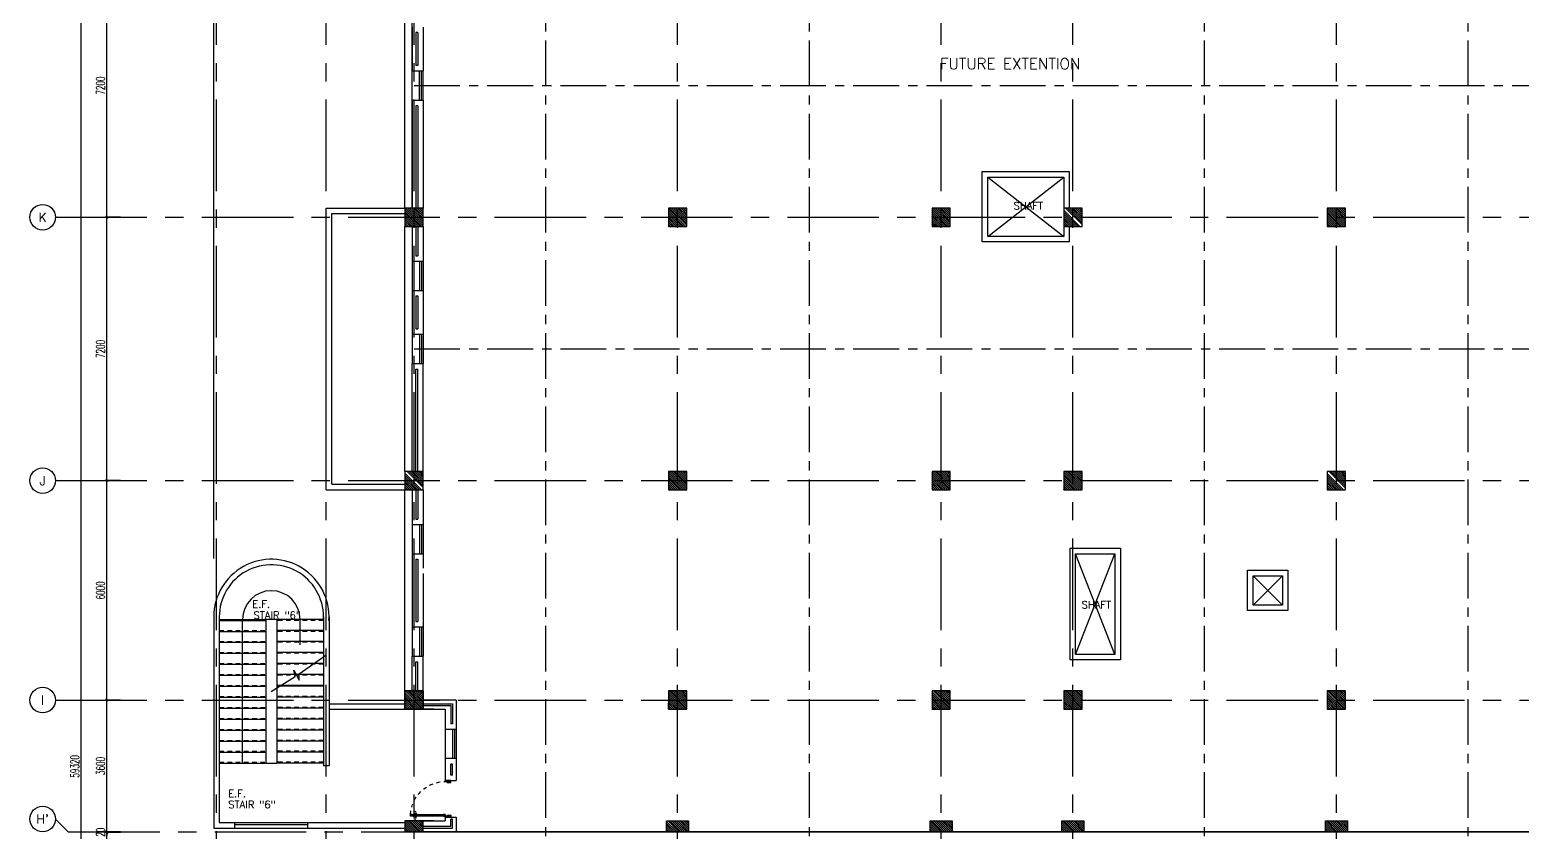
# Model space of a CAD drawing. Extents: x 0 to 90.9, y -1.6 to 78.
# Drawn here: x -0.01 to 40.76, y 32.92 to 54.86 of the extents above; entities that cross this region are included whole.
import ezdxf
from ezdxf.enums import TextEntityAlignment as Align

# ---------------------------------------------------------------- set-up
doc = ezdxf.new("R2010")
doc.units = 0
doc.header["$MEASUREMENT"] = 0
doc.header["$PDMODE"] = 34
for name, pattern in [('CENTER', [2, 1.25, -0.25, 0.25, -0.25]), ('CENTERX2', [4, 2.5, -0.5, 0.5, -0.5]), ('HIDDEN', [0.375, 0.25, -0.125]), ('HIDDEN2', [0.1875, 0.125, -0.0625])]:
    doc.linetypes.add(name, pattern=pattern)
doc.layers.get('0').update_dxf_attribs({"color": 11, "linetype": 'CONTINUOUS'})
doc.layers.get('DEFPOINTS').update_dxf_attribs({"color": 11, "linetype": 'CONTINUOUS'})
for name, color, linetype in [('AX', 11, 'CONTINUOUS'), ('AX-CR', 11, 'CONTINUOUS'), ('AX-DIM', 11, 'CONTINUOUS'), ('AX-TXT', 11, 'CONTINUOUS'), ('AXES', 11, 'CENTERX2'), ('AXES1', 11, 'CENTER'), ('COL', 11, 'CONTINUOUS'), ('DOOR', 11, 'CONTINUOUS'), ('EJ', 11, 'CONTINUOUS'), ('ele', 11, 'CONTINUOUS'), ('HAT', 11, 'CONTINUOUS'), ('INSUL', 11, 'CONTINUOUS'), ('PROJ-L', 11, 'CONTINUOUS'), ('RM-NAME', 11, 'CONTINUOUS'), ('RM-NO', 11, 'CONTINUOUS'), ('ROOF', 11, 'CONTINUOUS'), ('SHAFT', 11, 'CONTINUOUS'), ('SHAFTS', 11, 'CONTINUOUS'), ('STR', 11, 'CONTINUOUS'), ('WALL', 11, 'CONTINUOUS'), ('WIN', 11, 'CONTINUOUS')]:
    doc.layers.add(name, color=color, linetype=linetype)
doc.styles.add('ROMANC', font='romanc', dxfattribs={"height": 0.1})
doc.styles.add('ROMANS', font='ROMANS.shx', dxfattribs={"width": 0.6})
doc.dimstyles.new('DIM-OUT', dxfattribs={"dimscale": 0, "dimtxt": 0.24, "dimasz": 0.08, "dimexe": 0.02, "dimexo": 0.02, "dimgap": 0.05, "dimtad": 1, "dimdec": 0, "dimlfac": 1000, "dimzin": 0, "dimdsep": 46, "dimtxsty": 'ROMANS', "dimblk1": 'ARCHTICK', "dimblk2": 'ARCHTICK', "dimsah": 1, "dimcen": 0.01, "dimdle": 0.08, "dimclrd": 7, "dimclre": 7, "dimclrt": 2, "dimadec": 0, "dimazin": 0, "dimtp": 2, "dimtm": 2, "dimtfac": 0.114286, "dimtdec": 0, "dimtix": 1, "dimtmove": 2, "dimatfit": 3, "dimldrblk": 'ARCHTICK', "dimfxl": 0, "dimtolj": 1, "dimtzin": 0, "dimarcsym": 0})
pattern_1 = [(135, (343.42504, -18.158617), (0.0265165043, 0.0265165043), [])]

# ---------------------------------------------------------------- blocks, each defined once
blk = doc.blocks.new('_ARCHTICK')
at = {"color": 0, "linetype": 'ByBlock', "const_width": 0.15}
blk.add_lwpolyline([(-0.5, -0.5), (0.5, 0.5)], dxfattribs=at)
blk = doc.blocks.new('*D151')
at = {"layer": 'AX-DIM', "color": 7, "lineweight": -2}
for p, q in [((1.389, 4.982), (1.389, 64.462)), ((10.219, 64.382), (1.369, 64.382)), ((10.219, 5.062), (1.369, 5.062))]:
    blk.add_line(p, q, dxfattribs=at)
at = {"layer": 'DEFPOINTS', "color": 0}
for p in [(1.389, 64.382), (10.239, 64.382), (10.239, 5.062)]:
    blk.add_point(p, dxfattribs=at)
at = {"layer": 'AX-DIM', "color": 7, "lineweight": -2, "xscale": 0.08, "yscale": 0.08, "zscale": 0.08}
for p, rotation in [((1.389, 64.382), 90), ((1.389, 5.062), 270)]:
    blk.add_blockref('_ARCHTICK', p, dxfattribs=dict(at, rotation=rotation))
at = {"layer": 'AX-DIM', "color": 2, "insert": (1.219, 34.722), "char_height": 0.24, "attachment_point": 5, "rotation": 90, "style": 'ROMANS'}
blk.add_mtext('\\A1;59320', dxfattribs=at)
blk = doc.blocks.new('*D152')
at = {"layer": 'AX-DIM', "color": 7, "lineweight": -2}
for p, q in [((2.469, 36.532), (2.069, 36.532)), ((2.089, 32.852), (2.089, 36.612)), ((2.469, 32.932), (2.069, 32.932))]:
    blk.add_line(p, q, dxfattribs=at)
at = {"layer": 'DEFPOINTS', "color": 0}
for p in [(2.089, 36.532), (2.489, 36.532), (2.489, 32.932)]:
    blk.add_point(p, dxfattribs=at)
at = {"layer": 'AX-DIM', "color": 7, "lineweight": -2, "xscale": 0.08, "yscale": 0.08, "zscale": 0.08}
for p, rotation in [((2.089, 36.532), 90), ((2.089, 32.932), 270)]:
    blk.add_blockref('_ARCHTICK', p, dxfattribs=dict(at, rotation=rotation))
at = {"layer": 'AX-DIM', "color": 2, "insert": (1.919, 34.732), "char_height": 0.24, "attachment_point": 5, "rotation": 90, "style": 'ROMANS'}
blk.add_mtext('\\A1;3600', dxfattribs=at)
blk = doc.blocks.new('*D171')
at = {"layer": 'AX-DIM', "color": 7, "lineweight": -2}
for p, q in [((2.469, 56.932), (2.069, 56.932)), ((2.089, 49.652), (2.089, 57.012)), ((2.469, 49.732), (2.069, 49.732))]:
    blk.add_line(p, q, dxfattribs=at)
at = {"layer": 'DEFPOINTS', "color": 0}
for p in [(2.089, 56.932), (2.489, 56.932), (2.489, 49.732)]:
    blk.add_point(p, dxfattribs=at)
at = {"layer": 'AX-DIM', "color": 7, "lineweight": -2, "xscale": 0.08, "yscale": 0.08, "zscale": 0.08}
for p, rotation in [((2.089, 56.932), 90), ((2.089, 49.732), 270)]:
    blk.add_blockref('_ARCHTICK', p, dxfattribs=dict(at, rotation=rotation))
at = {"layer": 'AX-DIM', "color": 2, "insert": (1.919, 53.332), "char_height": 0.24, "attachment_point": 5, "rotation": 90, "style": 'ROMANS'}
blk.add_mtext('\\A1;7200', dxfattribs=at)
blk = doc.blocks.new('*D172')
at = {"layer": 'AX-DIM', "color": 7, "lineweight": -2}
for p, q in [((2.469, 42.532), (2.069, 42.532)), ((2.089, 36.452), (2.089, 42.612)), ((2.469, 36.532), (2.069, 36.532))]:
    blk.add_line(p, q, dxfattribs=at)
at = {"layer": 'DEFPOINTS', "color": 0}
for p in [(2.089, 42.532), (2.489, 42.532), (2.489, 36.532)]:
    blk.add_point(p, dxfattribs=at)
at = {"layer": 'AX-DIM', "color": 7, "lineweight": -2, "xscale": 0.08, "yscale": 0.08, "zscale": 0.08}
for p, rotation in [((2.089, 42.532), 90), ((2.089, 36.532), 270)]:
    blk.add_blockref('_ARCHTICK', p, dxfattribs=dict(at, rotation=rotation))
at = {"layer": 'AX-DIM', "color": 2, "insert": (1.919, 39.532), "char_height": 0.24, "attachment_point": 5, "rotation": 90, "style": 'ROMANS'}
blk.add_mtext('\\A1;6000', dxfattribs=at)
blk = doc.blocks.new('*D173')
at = {"layer": 'AX-DIM', "color": 7, "lineweight": -2}
for p, q in [((2.089, 42.452), (2.089, 49.812)), ((2.469, 49.732), (2.069, 49.732)), ((2.469, 42.532), (2.069, 42.532))]:
    blk.add_line(p, q, dxfattribs=at)
at = {"layer": 'DEFPOINTS', "color": 0}
for p in [(2.089, 49.732), (2.489, 49.732), (2.489, 42.532)]:
    blk.add_point(p, dxfattribs=at)
at = {"layer": 'AX-DIM', "color": 7, "lineweight": -2, "xscale": 0.08, "yscale": 0.08, "zscale": 0.08}
for p, rotation in [((2.089, 49.732), 90), ((2.089, 42.532), 270)]:
    blk.add_blockref('_ARCHTICK', p, dxfattribs=dict(at, rotation=rotation))
at = {"layer": 'AX-DIM', "color": 2, "insert": (1.919, 46.132), "char_height": 0.24, "attachment_point": 5, "rotation": 90, "style": 'ROMANS'}
blk.add_mtext('\\A1;7200', dxfattribs=at)
blk = doc.blocks.new('*D174')
at = {"layer": 'AX-DIM', "color": 7, "lineweight": -2}
for p, q in [((4.934, 76.561), (10.319, 76.561)), ((5.014, 40.402), (5.014, 76.581)), ((10.239, 64.402), (10.239, 76.581))]:
    blk.add_line(p, q, dxfattribs=at)
at = {"layer": 'DEFPOINTS', "color": 0}
for p in [(10.239, 76.561), (10.239, 64.382), (5.014, 40.382)]:
    blk.add_point(p, dxfattribs=at)
at = {"layer": 'AX-DIM', "color": 7, "lineweight": -2, "xscale": 0.08, "yscale": 0.08, "zscale": 0.08, "rotation": 180}
blk.add_blockref('_ARCHTICK', (5.014, 76.561), dxfattribs=at)
at = {"layer": 'AX-DIM', "color": 7, "lineweight": -2, "xscale": 0.08, "yscale": 0.08, "zscale": 0.08}
blk.add_blockref('_ARCHTICK', (10.239, 76.561), dxfattribs=at)
at = {"layer": 'AX-DIM', "color": 2, "insert": (7.626, 76.731), "char_height": 0.24, "attachment_point": 5, "style": 'ROMANS'}
blk.add_mtext('\\A1;5225', dxfattribs=at)
blk = doc.blocks.new('*D178')
at = {"layer": 'AX-DIM', "color": 7, "lineweight": -2}
for p, q in [((2.469, 32.932), (2.069, 32.932)), ((2.469, 32.912), (2.069, 32.912)), ((2.089, 32.932), (2.089, 33.012)), ((2.089, 32.912), (2.089, 32.932)), ((2.089, 32.912), (2.089, 32.832))]:
    blk.add_line(p, q, dxfattribs=at)
at = {"layer": 'DEFPOINTS', "color": 0}
for p in [(2.089, 32.932), (2.489, 32.932), (2.489, 32.912)]:
    blk.add_point(p, dxfattribs=at)
at = {"layer": 'AX-DIM', "color": 7, "lineweight": -2, "xscale": 0.08, "yscale": 0.08, "zscale": 0.08}
for p, rotation in [((2.089, 32.932), 270), ((2.089, 32.912), 90)]:
    blk.add_blockref('_ARCHTICK', p, dxfattribs=dict(at, rotation=rotation))
at = {"layer": 'AX-DIM', "color": 2, "insert": (1.919, 32.922), "char_height": 0.24, "attachment_point": 5, "rotation": 90, "style": 'ROMANS'}
blk.add_mtext('\\A1;20', dxfattribs=at)
blk = doc.blocks.new('*D179')
at = {"layer": 'AX-DIM', "color": 7, "lineweight": -2}
for p, q in [((2.469, 32.912), (2.069, 32.912)), ((2.089, 26.832), (2.089, 32.992)), ((2.469, 26.912), (2.069, 26.912))]:
    blk.add_line(p, q, dxfattribs=at)
at = {"layer": 'DEFPOINTS', "color": 0}
for p in [(2.089, 32.912), (2.489, 32.912), (2.489, 26.912)]:
    blk.add_point(p, dxfattribs=at)
at = {"layer": 'AX-DIM', "color": 7, "lineweight": -2, "xscale": 0.08, "yscale": 0.08, "zscale": 0.08}
for p, rotation in [((2.089, 32.912), 90), ((2.089, 26.912), 270)]:
    blk.add_blockref('_ARCHTICK', p, dxfattribs=dict(at, rotation=rotation))
at = {"layer": 'AX-DIM', "color": 2, "insert": (1.919, 29.912), "char_height": 0.24, "attachment_point": 5, "rotation": 90, "style": 'ROMANS'}
blk.add_mtext('\\A1;6000', dxfattribs=at)
blk = doc.blocks.new('DOOR-10')
at = {"layer": 'DOOR', "color": 0, "linetype": 'ByBlock'}
for p, q in [((-83, 1005), (-92, 1005)), ((-92, 1005), (-92, 940)), ((-83, 940), (-92, 940)), ((-76, 1018), (-83, 1018)), ((-83, 928), (-83, 1018)), ((-83, 1005), (-83, 940)), ((-76, 928), (-83, 928)), ((-26, 1100), (-76, 1100)), ((-76, 1100), (-26, 1100)), ((-76, 1050), (-76, 1100)), ((-59, 1050), (-76, 1050)), ((-43, 1070), (-59, 1070)), ((-59, 1050), (-59, 1070)), ((-43, 1050), (-43, 1070)), ((-26, 1050), (-43, 1050)), ((-26, 1050), (-26, 1100)), ((-26, 1018), (-18, 1018)), ((-26, 928), (-18, 928)), ((-18, 928), (-18, 1018)), ((-18, 1005), (-9, 1005)), ((-18, 1005), (-18, 940)), ((-18, 940), (-9, 940)), ((-9, 1005), (-9, 940)), ((-1001, 0), (-1001, 150)), ((-1001, 150), (-976, 150)), ((-1001, 150), (-1001, 0)), ((-951, 0), (-1001, 0)), ((-976, 150), (-976, 100)), ((-976, 100), (-951, 100)), ((-951, 100), (-951, 0)), ((-76, 200), (-59, 200)), ((-76, 150), (-76, 200)), ((-76, 150), (-26, 150)), ((-59, 200), (-59, 180)), ((-59, 180), (-43, 180)), ((-51, 100), (-51, 0)), ((-26, 100), (-51, 100)), ((-51, 0), (-1, 0)), ((-43, 200), (-26, 200)), ((-43, 180), (-43, 200)), ((-26, 200), (-26, 150)), ((-1, 150), (-26, 150)), ((-26, 150), (-26, 100))]:
    blk.add_line(p, q, dxfattribs=at)
at = {"layer": 'DOOR', "linetype": 'ByBlock'}
for p, q in [((-76, 1050), (-76, 200)), ((-59, 200), (-59, 1050)), ((-43, 200), (-43, 1050)), ((-26, 200), (-26, 1050))]:
    blk.add_line(p, q, dxfattribs=at)
at = {"layer": 'DOOR', "color": 9, "linetype": 'ByBlock'}
for p, q in [((-951, 0), (-1001, 114)), ((-951, 0), (-1001, 40)), ((-951, 0), (-964, 100)), ((-51, 0), (-1, 114)), ((-51, 0), (-37, 100)), ((-51, 0), (-1, 40)), ((-1, 0), (-1, 150))]:
    blk.add_line(p, q, dxfattribs=at)
at = {"layer": 'DOOR', "color": 0, "linetype": 'ByBlock'}
for centre in [(-124, 973), (23, 973)]:
    blk.add_circle(centre, 32.4, dxfattribs=at)
at = {"layer": 'DOOR', "linetype": 'HIDDEN', "ltscale": 0.5}
blk.add_arc((-23, 149), 952, 93.1482, 179.9482, dxfattribs=at)
at = {"layer": 'DOOR', "color": 9, "linetype": 'ByBlock'}
for centre, radius, start, end in [((-951, 0), 154, 103.7142, 108.8947), ((-951, 0), 134, 100.72, 111.8402), ((-951, 0), 94.4, 90, 121.9818), ((-951, 0), 74.4, 90, 132.2236), ((-951, 0), 54.4, 90, 156.7926), ((-951, 0), 34.4, 90, 180), ((-951, 0), 14.4, 90, 180), ((-51, 0), 94.4, 58.0182, 90), ((-51, 0), 74.4, 47.7764, 90), ((-51, 0), 54.4, 23.2074, 90), ((-51, 0), 34.4, 0, 90), ((-51, 0), 14.4, 0, 90), ((-51, 0), 134, 68.1598, 79.28), ((-51, 0), 114, 64.0838, 77.3774), ((-51, 0), 154, 71.1053, 76.2858)]:
    blk.add_arc(centre, radius, start, end, dxfattribs=at)
blk = doc.blocks.new('COL50')
at = {"layer": 'COL'}
blk.add_lwpolyline([(-250, 250), (-250, -250), (250, -250), (250, 250)], close=True, dxfattribs=at)
blk = doc.blocks.new('*X112')
at = {"color": 0}
for p, q in [((253129, 149502), (253616, 149990)), ((253129, 149555), (253563, 149990)), ((253129, 149608), (253510, 149990)), ((253129, 149661), (253457, 149990)), ((253129, 149714), (253404, 149990)), ((253129, 149767), (253351, 149990)), ((253129, 149820), (253298, 149990)), ((253129, 149873), (253245, 149990)), ((253129, 149926), (253192, 149990)), ((253129, 149979), (253139, 149990)), ((253169, 149490), (253629, 149949)), ((253222, 149490), (253629, 149896)), ((253275, 149490), (253629, 149843)), ((253328, 149490), (253629, 149790)), ((253381, 149490), (253629, 149737)), ((253434, 149490), (253629, 149684)), ((253487, 149490), (253629, 149631)), ((253540, 149490), (253629, 149578)), ((253594, 149490), (253629, 149525))]:
    blk.add_line(p, q, dxfattribs=at)
blk = doc.blocks.new('C5')
at = {"layer": 'HAT', "linetype": 'ByBlock'}
h = blk.add_hatch(dxfattribs=at)
h.set_pattern_fill('ANSI31', color=256, scale=300, style=0)
h.set_pattern_definition([(45, (-223356.182, -51411.005), (-26.516504, 26.516504), [])])
h.paths.add_polyline_path([(300, 300), (0, 300), (0, 0), (300, 0)])
h.paths.add_polyline_path([(600, 300), (300, 300), (300, 0), (600, 0)])
at = {"layer": 'COL'}
blk.add_lwpolyline([(600, 300), (0, 300), (0, 0), (600, 0)], close=True, dxfattribs=at)
blk = doc.blocks.new('*X104')
at = {"color": 0}
for p, q in [((245929, 149515), (246404, 149990)), ((245929, 149568), (246351, 149990)), ((245929, 149621), (246298, 149990)), ((245929, 149674), (246245, 149990)), ((245929, 149727), (246192, 149990)), ((245929, 149780), (246139, 149990)), ((245929, 149833), (246086, 149990)), ((245929, 149886), (246033, 149990)), ((245929, 149939), (245979, 149990)), ((245957, 149490), (246429, 149962)), ((246010, 149490), (246429, 149908)), ((246063, 149490), (246429, 149855)), ((246116, 149490), (246429, 149802)), ((246169, 149490), (246429, 149749)), ((246222, 149490), (246429, 149696)), ((246275, 149490), (246429, 149643)), ((246328, 149490), (246429, 149590)), ((246381, 149490), (246429, 149537))]:
    blk.add_line(p, q, dxfattribs=at)
blk = doc.blocks.new('*X75')
at = {"color": 0}
for p, q in [((238729, 149527), (239191, 149990)), ((238729, 149580), (239138, 149990)), ((238729, 149633), (239085, 149990)), ((238729, 149686), (239032, 149990)), ((238729, 149739), (238979, 149990)), ((238729, 149792), (238926, 149990)), ((238729, 149845), (238873, 149990)), ((238729, 149898), (238820, 149990)), ((238729, 149951), (238767, 149990)), ((238744, 149490), (239229, 149974)), ((238797, 149490), (239229, 149921)), ((238850, 149490), (239229, 149868)), ((238903, 149490), (239229, 149815)), ((238956, 149490), (239229, 149762)), ((239009, 149490), (239229, 149709)), ((239062, 149490), (239229, 149656)), ((239116, 149490), (239229, 149603)), ((239169, 149490), (239229, 149550)), ((239222, 149490), (239229, 149497))]:
    blk.add_line(p, q, dxfattribs=at)
blk = doc.blocks.new('*X76')
at = {"color": 0}
for p, q in [((235129, 149533), (235585, 149990)), ((235129, 149586), (235532, 149990)), ((235129, 149639), (235479, 149990)), ((235129, 149692), (235426, 149990)), ((235129, 149745), (235373, 149990)), ((235129, 149798), (235320, 149990)), ((235129, 149851), (235267, 149990)), ((235129, 149905), (235214, 149990)), ((235129, 149958), (235161, 149990)), ((235138, 149490), (235629, 149980)), ((235191, 149490), (235629, 149927)), ((235244, 149490), (235629, 149874)), ((235297, 149490), (235629, 149821)), ((235350, 149490), (235629, 149768)), ((235403, 149490), (235629, 149715)), ((235456, 149490), (235629, 149662)), ((235509, 149490), (235629, 149609)), ((235562, 149490), (235629, 149556)), ((235615, 149490), (235629, 149503))]:
    blk.add_line(p, q, dxfattribs=at)
blk = doc.blocks.new('*X79')
at = {"color": 0}
for p, q in [((227926, 149490), (228426, 149990)), ((227929, 149546), (228373, 149990)), ((227929, 149599), (228319, 149990)), ((227929, 149652), (228266, 149990)), ((227929, 149705), (228213, 149990)), ((227929, 149758), (228160, 149990)), ((227929, 149811), (228107, 149990)), ((227929, 149864), (228054, 149990)), ((227929, 149917), (228001, 149990)), ((227929, 149970), (227948, 149990)), ((227979, 149490), (228429, 149940)), ((228032, 149490), (228429, 149887)), ((228085, 149490), (228429, 149834)), ((228138, 149490), (228429, 149781)), ((228191, 149490), (228429, 149728)), ((228244, 149490), (228429, 149675)), ((228297, 149490), (228429, 149622)), ((228350, 149490), (228429, 149568)), ((228403, 149490), (228429, 149515))]:
    blk.add_line(p, q, dxfattribs=at)
blk = doc.blocks.new('*X80')
at = {"color": 0}
for p, q in [((227929, 155538), (228380, 155990)), ((227929, 155592), (228327, 155990)), ((227929, 155645), (228274, 155990)), ((227929, 155698), (228221, 155990)), ((227929, 155751), (228168, 155990)), ((227929, 155804), (228115, 155990)), ((227929, 155857), (228062, 155990)), ((227929, 155910), (228009, 155990)), ((227929, 155963), (227956, 155990)), ((227986, 155490), (228429, 155932)), ((228039, 155490), (228429, 155879)), ((228092, 155490), (228429, 155826)), ((228145, 155490), (228429, 155773)), ((228198, 155490), (228429, 155720)), ((228251, 155490), (228429, 155667)), ((228304, 155490), (228429, 155614)), ((228357, 155490), (228429, 155561)), ((228410, 155490), (228429, 155508))]:
    blk.add_line(p, q, dxfattribs=at)
blk = doc.blocks.new('*X73')
at = {"color": 0}
for p, q in [((235129, 155526), (235592, 155990)), ((235129, 155579), (235539, 155990)), ((235129, 155632), (235486, 155990)), ((235129, 155685), (235433, 155990)), ((235129, 155738), (235380, 155990)), ((235129, 155791), (235327, 155990)), ((235129, 155844), (235274, 155990)), ((235129, 155897), (235221, 155990)), ((235129, 155950), (235168, 155990)), ((235145, 155490), (235629, 155973)), ((235198, 155490), (235629, 155920)), ((235251, 155490), (235629, 155867)), ((235304, 155490), (235629, 155814)), ((235357, 155490), (235629, 155761)), ((235410, 155490), (235629, 155708)), ((235464, 155490), (235629, 155655)), ((235517, 155490), (235629, 155602)), ((235570, 155490), (235629, 155549)), ((235623, 155490), (235629, 155496))]:
    blk.add_line(p, q, dxfattribs=at)
blk = doc.blocks.new('*X74')
at = {"color": 0}
for p, q in [((238729, 155520), (239199, 155990)), ((238729, 155573), (239145, 155990)), ((238729, 155626), (239092, 155990)), ((238729, 155679), (239039, 155990)), ((238729, 155732), (238986, 155990)), ((238729, 155785), (238933, 155990)), ((238729, 155838), (238880, 155990)), ((238729, 155891), (238827, 155990)), ((238729, 155944), (238774, 155990)), ((238752, 155490), (239229, 155967)), ((238805, 155490), (239229, 155914)), ((238858, 155490), (239229, 155861)), ((238911, 155490), (239229, 155808)), ((238964, 155490), (239229, 155755)), ((239017, 155490), (239229, 155702)), ((239070, 155490), (239229, 155649)), ((239123, 155490), (239229, 155596)), ((239176, 155490), (239229, 155542))]:
    blk.add_line(p, q, dxfattribs=at)
blk = doc.blocks.new('*X102')
at = {"color": 0}
for p, q in [((245929, 155507), (246411, 155990)), ((245929, 155560), (246358, 155990)), ((245929, 155613), (246305, 155990)), ((245929, 155666), (246252, 155990)), ((245929, 155719), (246199, 155990)), ((245929, 155772), (246146, 155990)), ((245929, 155825), (246093, 155990)), ((245929, 155879), (246040, 155990)), ((245929, 155932), (245987, 155990)), ((245964, 155490), (246429, 155954)), ((246017, 155490), (246429, 155901)), ((246070, 155490), (246429, 155848)), ((246123, 155490), (246429, 155795)), ((246176, 155490), (246429, 155742)), ((246229, 155490), (246429, 155689)), ((246282, 155490), (246429, 155636)), ((246335, 155490), (246429, 155583)), ((246388, 155490), (246429, 155530))]:
    blk.add_line(p, q, dxfattribs=at)
blk = doc.blocks.new('*X98')
at = {"color": 0}
for p, q in [((245929, 162720), (246399, 163190)), ((245929, 162773), (246345, 163190)), ((245929, 162826), (246292, 163190)), ((245929, 162879), (246239, 163190)), ((245929, 162932), (246186, 163190)), ((245929, 162985), (246133, 163190)), ((245929, 163038), (246080, 163190)), ((245929, 163091), (246027, 163190)), ((245929, 163144), (245974, 163190)), ((245952, 162690), (246429, 163167)), ((246005, 162690), (246429, 163114)), ((246058, 162690), (246429, 163061)), ((246111, 162690), (246429, 163008)), ((246164, 162690), (246429, 162955)), ((246217, 162690), (246429, 162902)), ((246270, 162690), (246429, 162849)), ((246323, 162690), (246429, 162796)), ((246376, 162690), (246429, 162742))]:
    blk.add_line(p, q, dxfattribs=at)
blk = doc.blocks.new('*X97')
at = {"color": 0}
for p, q in [((238729, 162732), (239186, 163190)), ((238729, 162785), (239133, 163190)), ((238729, 162838), (239080, 163190)), ((238729, 162891), (239027, 163190)), ((238729, 162944), (238974, 163190)), ((238729, 162997), (238921, 163190)), ((238729, 163050), (238868, 163190)), ((238729, 163103), (238815, 163190)), ((238729, 163157), (238762, 163190)), ((238739, 162690), (239229, 163179)), ((238792, 162690), (239229, 163126)), ((238845, 162690), (239229, 163073)), ((238898, 162690), (239229, 163020)), ((238951, 162690), (239229, 162967)), ((239004, 162690), (239229, 162914)), ((239057, 162690), (239229, 162861)), ((239110, 162690), (239229, 162808)), ((239163, 162690), (239229, 162755)), ((239216, 162690), (239229, 162702))]:
    blk.add_line(p, q, dxfattribs=at)
blk = doc.blocks.new('*X96')
at = {"color": 0}
for p, q in [((235129, 162738), (235580, 163190)), ((235129, 162792), (235527, 163190)), ((235129, 162845), (235474, 163190)), ((235129, 162898), (235421, 163190)), ((235129, 162951), (235368, 163190)), ((235129, 163004), (235315, 163190)), ((235129, 163057), (235262, 163190)), ((235129, 163110), (235209, 163190)), ((235129, 163163), (235156, 163190)), ((235186, 162690), (235629, 163132)), ((235239, 162690), (235629, 163079)), ((235292, 162690), (235629, 163026)), ((235345, 162690), (235629, 162973)), ((235398, 162690), (235629, 162920)), ((235451, 162690), (235629, 162867)), ((235504, 162690), (235629, 162814)), ((235557, 162690), (235629, 162761)), ((235610, 162690), (235629, 162708))]:
    blk.add_line(p, q, dxfattribs=at)
blk = doc.blocks.new('*X95')
at = {"color": 0}
for p, q in [((227929, 162698), (228420, 163190)), ((227929, 162751), (228367, 163190)), ((227929, 162804), (228314, 163190)), ((227929, 162857), (228261, 163190)), ((227929, 162910), (228208, 163190)), ((227929, 162963), (228155, 163190)), ((227929, 163016), (228102, 163190)), ((227929, 163069), (228049, 163190)), ((227929, 163122), (227996, 163190)), ((227929, 163175), (227943, 163190)), ((227973, 162690), (228429, 163145)), ((228026, 162690), (228429, 163092)), ((228079, 162690), (228429, 163039)), ((228132, 162690), (228429, 162986)), ((228185, 162690), (228429, 162933)), ((228239, 162690), (228429, 162880)), ((228292, 162690), (228429, 162827)), ((228345, 162690), (228429, 162774)), ((228398, 162690), (228429, 162721))]:
    blk.add_line(p, q, dxfattribs=at)
blk = doc.blocks.new('*X99')
at = {"color": 0}
for p, q in [((253129, 162707), (253611, 163190)), ((253129, 162760), (253558, 163190)), ((253129, 162813), (253505, 163190)), ((253129, 162866), (253452, 163190)), ((253129, 162919), (253399, 163190)), ((253129, 162972), (253346, 163190)), ((253129, 163025), (253293, 163190)), ((253129, 163079), (253240, 163190)), ((253129, 163132), (253187, 163190)), ((253164, 162690), (253629, 163154)), ((253217, 162690), (253629, 163101)), ((253270, 162690), (253629, 163048)), ((253323, 162690), (253629, 162995)), ((253376, 162690), (253629, 162942)), ((253429, 162690), (253629, 162889)), ((253482, 162690), (253629, 162836)), ((253535, 162690), (253629, 162783)), ((253588, 162690), (253629, 162730))]:
    blk.add_line(p, q, dxfattribs=at)
blk = doc.blocks.new('*X103')
at = {"color": 0}
for p, q in [((253129, 155548), (253570, 155990)), ((253129, 155601), (253517, 155990)), ((253129, 155654), (253464, 155990)), ((253129, 155707), (253411, 155990)), ((253129, 155760), (253358, 155990)), ((253129, 155813), (253305, 155990)), ((253129, 155866), (253252, 155990)), ((253129, 155919), (253199, 155990)), ((253129, 155972), (253146, 155990)), ((253177, 155490), (253629, 155942)), ((253230, 155490), (253629, 155889)), ((253283, 155490), (253629, 155836)), ((253336, 155490), (253629, 155783)), ((253389, 155490), (253629, 155730)), ((253442, 155490), (253629, 155677)), ((253495, 155490), (253629, 155624)), ((253548, 155490), (253629, 155571)), ((253601, 155490), (253629, 155517))]:
    blk.add_line(p, q, dxfattribs=at)
blk = doc.blocks.new('*X105')
at = {"color": 0}
for p, q in [((253129, 149502), (253616, 149990)), ((253129, 149555), (253563, 149990)), ((253129, 149608), (253510, 149990)), ((253129, 149661), (253457, 149990)), ((253129, 149714), (253404, 149990)), ((253129, 149767), (253351, 149990)), ((253129, 149820), (253298, 149990)), ((253129, 149873), (253245, 149990)), ((253129, 149926), (253192, 149990)), ((253129, 149979), (253139, 149990)), ((253169, 149490), (253629, 149949)), ((253222, 149490), (253629, 149896)), ((253275, 149490), (253629, 149843)), ((253328, 149490), (253629, 149790)), ((253381, 149490), (253629, 149737)), ((253434, 149490), (253629, 149684)), ((253487, 149490), (253629, 149631)), ((253540, 149490), (253629, 149578)), ((253594, 149490), (253629, 149525))]:
    blk.add_line(p, q, dxfattribs=at)
blk = doc.blocks.new('AXL')
at = {"layer": 'AX-CR'}
blk.add_circle((-350, 0), 350, dxfattribs=at)
at = {"layer": 'AX-TXT', "style": 'ROMANS'}
blk.add_attdef('AX', text='', height=250, dxfattribs=at).set_placement((-350, 0), align=Align.MIDDLE)

msp = doc.modelspace()

# ---------------------------------------------------------------- hatches: boundary and pattern name
at = {"layer": 'HAT'}
h = msp.add_hatch(dxfattribs=at)
h.set_pattern_fill('ANSI31', color=256, scale=0.3, style=0)
h.set_pattern_definition(pattern_1)
h.paths.add_polyline_path([(10.4889, 33.2324), (10.7389, 33.2324), (10.7389, 32.9324), (10.4889, 32.9324)])
h.paths.add_polyline_path([(10.2389, 33.2324), (10.4889, 33.2324), (10.4889, 32.9324), (10.2389, 32.9324)])
h = msp.add_hatch(dxfattribs=at)
h.set_pattern_fill('ANSI31', color=256, scale=0.3, style=0)
h.set_pattern_definition(pattern_1)
h.paths.add_polyline_path([(10.4889, 33.2324), (10.7389, 33.2324), (10.7389, 32.9324), (10.4889, 32.9324)])
h.paths.add_polyline_path([(10.2389, 33.2324), (10.4889, 33.2324), (10.4889, 32.9324), (10.2389, 32.9324)])

# ---------------------------------------------------------------- linework, layer by layer
for p, q in [((6.7389, 38.7326), (6.4389, 38.7326)), ((6.4389, 38.7326), (6.4389, 34.8126)), ((6.7389, 38.7326), (6.7389, 34.8126)), ((7.3455, 37.2526), (8.0768, 37.7603)), ((6.5849, 36.7667), (7.2401, 37.1758)), ((7.2401, 37.1758), (7.205, 37.3512)), ((7.205, 37.3512), (7.3455, 37.0823)), ((7.3455, 37.0823), (7.3455, 37.2526)), ((6.8506, 36.9326), (6.7389, 36.9326)), ((6.8186, 36.9126), (6.7389, 36.9126)), ((6.4389, 34.8126), (6.7389, 34.8126))]:
    msp.add_line(p, q)
at = {"layer": 'AXES'}
for p, q in [((5.0889, -1.5519), (5.0889, 77.2608)), ((8.0889, -1.5519), (8.0889, 77.2608)), ((10.4889, -1.5519), (10.4889, 77.2608)), ((17.6889, -1.5519), (17.6889, 77.2608)), ((24.8889, -1.5519), (24.8889, 77.2608)), ((28.4889, -1.5519), (28.4889, 77.2608)), ((35.6889, -1.5519), (35.6889, 77.2608)), ((0.6889, 49.7324), (68.7289, 49.7324)), ((0.6889, 42.5324), (68.7289, 42.5324)), ((0.6889, 36.5324), (68.7289, 36.5324)), ((1.0389, 32.9324), (0.6889, 33.2824)), ((1.0389, 32.9324), (68.7289, 32.9324))]:
    msp.add_line(p, q, dxfattribs=at)
at = {"layer": 'AXES1'}
for p, q in [((14.0889, 5.3124), (14.0889, 64.1324)), ((21.2889, 5.3124), (21.2889, 64.1324)), ((32.0889, 5.3124), (32.0889, 64.1324)), ((39.2889, 5.3124), (39.2889, 64.1324)), ((10.4889, 53.3324), (68.7289, 53.3324)), ((10.4889, 46.1324), (68.7289, 46.1324))]:
    msp.add_line(p, q, dxfattribs=at)
at = {"layer": 'COL'}
msp.add_lwpolyline([(10.7389, 33.2324), (10.2389, 33.2324), (10.2389, 32.9324), (10.7389, 32.9324)], close=True, dxfattribs=at)
msp.add_lwpolyline([(10.7389, 33.2324), (10.2389, 33.2324), (10.2389, 32.9324), (10.7389, 32.9324)], close=True, dxfattribs=at)
at = {"layer": 'EJ', "color": 8}
msp.add_line((10.2389, 32.9324), (85.5543, 32.9324), dxfattribs=at)
at = {"layer": 'ele', "color": 0, "linetype": 'Continuous'}
msp.add_line((10.4389, 49.9824), (10.4389, 56.6824), dxfattribs=at)
at = {"layer": 'INSUL'}
for p, q in [((10.5889, 54.782), (10.5389, 54.782)), ((10.5389, 54.782), (10.5389, 53.8824)), ((10.5889, 54.782), (10.5889, 53.8824)), ((10.5889, 53.8824), (10.5389, 53.8824)), ((10.5889, 52.7824), (10.5389, 52.7824)), ((10.5389, 52.7824), (10.5389, 49.9824)), ((10.5889, 52.7824), (10.5889, 49.9824)), ((10.5389, 49.4824), (10.5389, 48.6824)), ((10.5889, 49.4824), (10.5889, 48.6824)), ((10.5389, 48.6824), (10.5889, 48.6824)), ((10.5389, 47.5824), (10.5389, 46.6824)), ((10.5389, 47.5824), (10.5889, 47.5824)), ((10.5889, 47.5824), (10.5889, 46.6824)), ((10.5389, 46.6824), (10.5889, 46.6824)), ((10.5389, 42.7824), (10.5389, 45.5824)), ((10.5389, 45.5824), (10.5889, 45.5824)), ((10.5889, 42.7824), (10.5889, 45.5824)), ((10.5389, 42.2824), (10.5389, 41.4824)), ((10.5889, 42.2824), (10.5889, 41.4824)), ((10.5389, 41.4824), (10.5889, 41.4824)), ((10.5389, 40.3824), (10.5389, 38.6824)), ((10.5389, 40.3824), (10.5889, 40.3824)), ((10.5889, 40.3824), (10.5889, 38.6824)), ((10.5389, 38.6824), (10.5889, 38.6824)), ((10.5389, 36.7824), (10.5389, 37.5824)), ((10.5389, 37.5824), (10.5889, 37.5824)), ((10.5889, 36.7824), (10.5889, 37.5824)), ((10.7389, 36.4324), (11.5389, 36.4324)), ((10.7389, 36.3824), (11.4889, 36.3824)), ((11.4889, 36.3824), (11.4889, 35.8824)), ((11.5389, 36.4324), (11.5389, 35.8824)), ((11.5389, 35.8824), (11.4889, 35.8824)), ((11.5389, 34.7824), (11.4889, 34.7824)), ((11.4889, 34.4824), (11.4889, 34.7824)), ((11.5389, 34.4824), (11.5389, 34.7824)), ((11.5389, 34.4824), (11.4889, 34.4824)), ((10.7388, 33.0824), (11.4888, 33.0824)), ((10.7388, 33.0324), (11.5388, 33.0324)), ((11.5388, 33.2824), (11.4888, 33.2824)), ((11.4888, 33.0824), (11.4888, 33.2824)), ((11.5388, 33.2824), (11.4888, 33.2824)), ((11.5388, 33.0324), (11.5388, 33.2824))]:
    msp.add_line(p, q, dxfattribs=at)
at = {"layer": 'PROJ-L'}
for p, q in [((10.2389, 49.9824), (10.2389, 56.6824)), ((8.0889, 49.9824), (10.2389, 49.9824)), ((8.0889, 42.2836), (8.0889, 49.9824)), ((8.2389, 49.8324), (10.2389, 49.8324)), ((8.2389, 42.4336), (8.2389, 49.8324)), ((10.2389, 42.7824), (10.2389, 49.4824)), ((8.2389, 42.4336), (10.2389, 42.4336)), ((8.0889, 42.2836), (10.2389, 42.2836)), ((10.2389, 36.7824), (10.2389, 42.2824))]:
    msp.add_line(p, q, dxfattribs=at)
at = {"layer": 'ROOF'}
for p, q in [((8.1639, 36.4324), (10.2389, 36.4324)), ((8.1639, 36.2824), (10.2389, 36.2824)), ((5.0139, 33.0324), (10.2389, 33.0324)), ((7.5889, 33.1824), (10.2389, 33.1824)), ((42.8889, 32.9324), (10.2389, 32.9324))]:
    msp.add_line(p, q, dxfattribs=at)
at = {"layer": 'SHAFTS', "color": 97, "linetype": 'Continuous'}
for p, q in [((26.1639, 49.2074), (28.2389, 50.8324)), ((26.1639, 50.8324), (28.2389, 49.2074)), ((26.1639, 49.2074), (28.2389, 50.8324)), ((29.6389, 37.7824), (28.5639, 40.5324)), ((28.5639, 37.7824), (29.6389, 40.5324)), ((34.2139, 39.9324), (33.4139, 39.1324)), ((33.4139, 39.9324), (34.2139, 39.1324))]:
    msp.add_line(p, q, dxfattribs=at)
at = {"layer": 'SHAFTS'}
msp.add_line((26.1639, 50.8324), (28.2389, 49.2074), dxfattribs=at)
at = {"layer": 'SHAFTS', "linetype": 'Continuous'}
for p, q in [((29.6389, 37.7824), (28.5639, 40.5324)), ((28.5639, 37.7824), (29.6389, 40.5324))]:
    msp.add_line(p, q, dxfattribs=at)
at = {"layer": 'SHAFTS'}
msp.add_lwpolyline([(28.3889, 49.4824), (28.3889, 49.0574), (26.0139, 49.0574), (26.0139, 50.9824), (28.3889, 50.9824), (28.3889, 49.9824)], dxfattribs=at)
for points in [[(26.1639, 50.8324), (28.2389, 50.8324), (28.2389, 49.2074), (26.1639, 49.2074)], [(28.4139, 40.6824), (29.7889, 40.6824), (29.7889, 37.6324), (28.4139, 37.6324)], [(28.5639, 40.5324), (29.6389, 40.5324), (29.6389, 37.7824), (28.5639, 37.7824)], [(33.2639, 40.0824), (34.3639, 40.0824), (34.3639, 38.9824), (33.2639, 38.9824)], [(33.4139, 39.9324), (34.2139, 39.9324), (34.2139, 39.1324), (33.4139, 39.1324)]]:
    msp.add_lwpolyline(points, close=True, dxfattribs=at)
at = {"layer": 'STR', "linetype": 'HIDDEN2'}
for p, q in [((5.1639, 38.7326), (6.4389, 38.7326)), ((5.1639, 38.7126), (6.4389, 38.7126)), ((5.1639, 38.4326), (6.4389, 38.4326)), ((8.0139, 38.7126), (6.7389, 38.7126)), ((8.0139, 38.4126), (6.7389, 38.4126)), ((5.1639, 38.1326), (6.4389, 38.1326)), ((8.0139, 38.1126), (6.7389, 38.1126)), ((5.1639, 37.8326), (6.4389, 37.8326)), ((5.1639, 37.5326), (6.4389, 37.5326)), ((8.0139, 37.8126), (6.7389, 37.8126)), ((5.1639, 37.2326), (6.4389, 37.2326)), ((8.0139, 37.5126), (6.7389, 37.5126)), ((8.0139, 37.2126), (6.7389, 37.2126)), ((5.1639, 36.9326), (6.4389, 36.9326)), ((5.1639, 36.6326), (6.4389, 36.6326)), ((5.1639, 36.3326), (6.4389, 36.3326)), ((8.0139, 36.6326), (6.7389, 36.6326)), ((8.0139, 36.3326), (6.7389, 36.3326)), ((5.1639, 36.0326), (6.4389, 36.0326)), ((8.0139, 36.0326), (6.7389, 36.0326)), ((5.1639, 35.7326), (6.4389, 35.7326)), ((8.0139, 35.7326), (6.7389, 35.7326)), ((5.1639, 35.4326), (6.4389, 35.4326)), ((5.1639, 35.1326), (6.4389, 35.1326)), ((8.0139, 35.4326), (6.7389, 35.4326)), ((8.0139, 35.1326), (6.7389, 35.1326)), ((5.1639, 34.8326), (6.4389, 34.8326)), ((8.0139, 34.8326), (6.7389, 34.8326))]:
    msp.add_line(p, q, dxfattribs=at)
at = {"layer": 'STR'}
for p, q in [((5.1639, 38.7326), (6.4389, 38.7326)), ((5.1639, 38.7126), (6.4389, 38.7126)), ((5.1639, 38.4126), (6.4389, 38.4126)), ((5.8014, 34.8126), (5.8014, 38.735)), ((8.0139, 38.7326), (6.7389, 38.7326)), ((8.0139, 38.4326), (6.7389, 38.4326)), ((7.3764, 38.0394), (7.3764, 38.735)), ((5.1639, 38.1126), (6.4389, 38.1126)), ((8.0139, 38.1326), (6.7389, 38.1326)), ((5.1639, 37.8126), (6.4389, 37.8126)), ((8.0139, 37.8326), (6.7389, 37.8326)), ((8.0139, 37.5326), (6.7389, 37.5326)), ((5.1639, 37.5126), (6.4389, 37.5126)), ((5.1639, 37.2126), (6.4389, 37.2126)), ((8.0139, 37.2326), (6.7389, 37.2326)), ((5.1639, 36.9126), (6.4389, 36.9126)), ((8.0139, 36.9326), (6.7389, 36.9326)), ((8.0139, 36.9126), (6.7389, 36.9126)), ((5.1639, 36.6126), (6.4389, 36.6126)), ((5.1639, 36.3126), (6.4389, 36.3126)), ((8.0139, 36.6126), (6.7389, 36.6126)), ((8.0139, 36.3126), (6.7389, 36.3126)), ((5.1639, 36.0126), (6.4389, 36.0126)), ((8.0139, 36.0126), (6.7389, 36.0126)), ((5.1639, 35.7126), (6.4389, 35.7126)), ((8.0139, 35.7126), (6.7389, 35.7126)), ((5.1639, 35.4126), (6.4389, 35.4126)), ((5.1639, 35.1126), (6.4389, 35.1126)), ((8.0139, 35.4126), (6.7389, 35.4126)), ((8.0139, 35.1126), (6.7389, 35.1126)), ((5.1639, 34.8126), (6.4389, 34.8126)), ((8.0139, 34.8126), (6.7389, 34.8126))]:
    msp.add_line(p, q, dxfattribs=at)
msp.add_arc((6.5889, 38.735), 0.7875, 0, 180, dxfattribs=at)
at = {"layer": 'WALL'}
for p, q in [((10.4389, 54.932), (10.4389, 53.7324)), ((10.7389, 54.932), (10.7389, 53.7324)), ((10.4389, 53.7324), (10.7389, 53.7324)), ((10.4389, 52.9324), (10.7389, 52.9324)), ((10.4389, 52.9324), (10.5389, 52.9324)), ((10.4389, 52.9324), (10.4889, 52.9324)), ((10.4389, 52.9324), (10.7389, 52.9324)), ((10.4389, 52.9324), (10.4389, 49.9824)), ((10.4889, 52.9324), (10.7389, 52.9324)), ((10.7389, 52.9324), (10.7389, 49.9824)), ((10.4389, 49.4824), (10.4389, 48.5324)), ((10.7389, 49.4824), (10.7389, 48.5324)), ((10.4389, 48.5324), (10.7389, 48.5324)), ((10.4389, 47.7324), (10.4389, 46.5324)), ((10.4389, 47.7324), (10.7389, 47.7324)), ((10.7389, 47.7324), (10.7389, 46.5324)), ((10.4389, 46.5324), (10.7389, 46.5324)), ((10.4389, 42.7824), (10.4389, 45.7324)), ((10.4389, 45.7324), (10.7389, 45.7324)), ((10.7389, 42.7824), (10.7389, 45.7324)), ((10.4389, 42.2824), (10.4389, 41.3324)), ((10.7389, 42.2824), (10.7389, 41.3324)), ((10.4389, 41.3324), (10.7389, 41.3324)), ((10.4389, 40.5324), (10.4389, 38.5324)), ((10.4389, 40.5324), (10.7389, 40.5324)), ((10.7389, 40.5324), (10.7389, 40.1424)), ((10.7389, 39.9924), (10.7389, 38.5324)), ((5.0139, 38.8079), (5.0139, 33.0324)), ((5.1639, 38.8079), (5.1639, 33.1824)), ((8.0139, 38.8079), (8.0139, 34.7324)), ((8.1639, 38.8079), (8.1639, 34.7357)), ((10.4389, 38.5324), (10.7389, 38.5324)), ((10.4389, 36.7824), (10.4389, 37.7324)), ((10.4389, 37.7324), (10.7389, 37.7324)), ((10.7389, 36.7824), (10.7389, 37.7324)), ((11.6389, 36.5324), (10.7389, 36.5324)), ((11.6389, 36.5324), (11.6389, 35.7324)), ((17.4389, 36.4824), (17.4389, 36.4924)), ((17.4389, 36.2814), (17.4389, 36.4464)), ((10.7389, 36.2824), (11.3389, 36.2824)), ((11.0139, 36.2824), (10.7389, 36.2824)), ((11.3389, 36.2824), (11.3389, 35.7324)), ((11.6389, 35.7324), (11.3389, 35.7324)), ((8.1639, 34.7357), (8.0139, 34.7357)), ((11.6389, 34.9324), (11.3389, 34.9324)), ((11.3389, 34.9324), (11.3389, 34.3324)), ((11.6389, 34.9324), (11.6389, 34.3324)), ((11.3389, 34.3324), (11.6389, 34.3324)), ((5.0139, 33.0324), (5.5889, 33.0324)), ((5.1639, 33.1824), (5.5889, 33.1824)), ((5.5889, 33.0324), (5.5889, 33.1824)), ((7.5889, 33.0324), (7.5889, 33.1824)), ((7.5889, 33.0324), (8.1639, 33.0324)), ((11.0139, 33.2324), (10.7389, 33.2324)), ((10.7389, 33.2324), (11.3389, 33.2324)), ((11.3389, 33.3324), (11.6389, 33.3324)), ((11.3389, 33.3324), (11.6389, 33.3324)), ((11.3389, 33.3324), (11.3389, 33.2324)), ((11.3389, 33.3324), (11.3389, 33.2324)), ((11.6389, 33.3324), (11.6389, 32.9324)), ((11.6389, 33.3324), (11.6389, 33.2354)), ((11.6389, 32.9324), (10.7389, 32.9324))]:
    msp.add_line(p, q, dxfattribs=at)
at = {"layer": 'WALL', "linetype": 'ByBlock', "ltscale": 0.3}
msp.add_lwpolyline([(10.2389, 36.7824), (10.7389, 36.7824), (10.7389, 36.2824), (10.2389, 36.2824)], close=True, dxfattribs=at)
at = {"layer": 'WALL'}
for radius, start, end in [(1.575, 356.52974, 180), (1.425, 356.16393, 180.00002)]:
    msp.add_arc((6.5889, 38.8079), radius, start, end, dxfattribs=at)
at = {"layer": 'WIN'}
for p, q in [((10.4389, 52.9324), (10.4389, 53.7324)), ((10.4389, 53.7309), (10.4389, 53.7324)), ((10.6389, 52.9324), (10.6389, 53.7324)), ((10.6889, 52.9324), (10.6889, 53.7324)), ((10.6889, 52.9324), (10.6889, 53.7324)), ((10.7389, 52.9324), (10.7389, 53.7324)), ((10.7389, 53.7309), (10.7389, 53.7324)), ((10.4389, 52.9324), (10.4389, 52.9328)), ((10.4889, 52.9324), (10.4889, 52.9328)), ((10.7389, 52.9324), (10.7389, 52.9328)), ((10.4389, 48.5324), (10.4389, 47.7324)), ((10.6389, 48.5324), (10.6389, 47.7324)), ((10.6889, 48.5324), (10.6889, 47.7324)), ((10.7389, 48.5324), (10.7389, 47.7324)), ((10.4389, 46.5324), (10.4389, 45.7324)), ((10.6389, 46.5324), (10.6389, 45.7324)), ((10.6889, 46.5324), (10.6889, 45.7324)), ((10.7389, 46.5324), (10.7389, 45.7324)), ((10.4389, 41.3324), (10.4389, 40.5324)), ((10.6389, 41.3324), (10.6389, 40.5324)), ((10.6889, 41.3324), (10.6889, 40.5324)), ((10.7389, 41.3324), (10.7389, 40.5324)), ((10.4389, 38.5324), (10.4389, 37.7324)), ((10.6389, 38.5324), (10.6389, 37.7324)), ((10.6889, 38.5324), (10.6889, 37.7324)), ((10.7389, 38.5324), (10.7389, 37.7324)), ((11.3389, 35.7324), (11.3389, 34.9324)), ((11.5389, 35.7324), (11.5389, 34.9324)), ((11.5889, 35.7324), (11.5889, 34.9324)), ((11.6389, 35.7324), (11.6389, 34.9324)), ((5.5889, 33.1824), (7.5889, 33.1824)), ((5.5889, 33.1324), (7.5889, 33.1324)), ((5.5889, 33.0324), (7.5889, 33.0324))]:
    msp.add_line(p, q, dxfattribs=at)

# ---------------------------------------------------------------- block references
at = {"layer": 'AX', "xscale": 0.001, "yscale": 0.001, "zscale": 0.001}
for p, values in [((0.6889, 49.7324), {'AX': 'K'}), ((0.6889, 42.5324), {'AX': 'J'}), ((0.6889, 36.5324), {'AX': 'I'}), ((0.6889, 33.2824), {'AX': "H'"})]:
    msp.add_blockref('AXL', p, dxfattribs=at).add_auto_attribs(values)
at = {"layer": 'COL', "xscale": 0.001, "yscale": 0.001, "zscale": 0.001}
for p in [(10.4889, 49.7324), (17.6889, 49.7324), (24.8889, 49.7324), (28.4889, 49.7324), (35.6889, 49.7324), (10.4889, 42.5324), (17.6889, 42.5324), (24.8889, 42.5324), (28.4889, 42.5324), (35.6889, 42.5324), (10.4889, 36.5324), (10.4889, 36.5324), (17.6889, 36.5324), (24.8889, 36.5324), (28.4889, 36.5324), (35.6889, 36.5324)]:
    msp.add_blockref('COL50', p, dxfattribs=at)
at = {"layer": 'COL', "linetype": 'ByBlock', "xscale": -0.001, "yscale": 0.001, "zscale": 0.001}
for p in [(17.9889, 32.9324), (25.1889, 32.9324), (28.7889, 32.9324), (35.9889, 32.9324)]:
    msp.add_blockref('C5', p, dxfattribs=at)
at = {"layer": 'DOOR', "color": 0, "linetype": 'ByBlock', "ltscale": 0.3, "xscale": -0.001, "yscale": 0.001, "zscale": 0.001, "rotation": 90}
msp.add_blockref('DOOR-10', (11.4889, 33.3317), dxfattribs=at)
at = {"layer": 'HAT', "xscale": -0.001, "yscale": 0.001, "zscale": 0.001}
for name in ['*X99', '*X98', '*X97', '*X96', '*X95', '*X103', '*X102', '*X74', '*X73', '*X80', '*X112', '*X105', '*X104', '*X75', '*X76', '*X79']:
    msp.add_blockref(name, (263.8674, -113.2073), dxfattribs=at)

# ---------------------------------------------------------------- texts
at = {"layer": 'RM-NAME', "style": 'ROMANS'}
for s, p in [('E.F.', (6.3105, 39.1579)), ('STAIR "6"', (6.7481, 38.8528)), ('E.F.', (5.6503, 33.9771)), ('STAIR "6"', (6.0593, 33.6771))]:
    msp.add_text(s, height=0.2, dxfattribs=at).set_placement(p, align=Align.MIDDLE)
at = {"layer": 'RM-NO', "style": 'ROMANC'}
msp.add_text('FUTURE EXTENTION', height=0.3, dxfattribs=at).set_placement((26.7747, 53.9292), align=Align.MIDDLE)
at = {"layer": 'SHAFT', "style": 'ROMANS'}
for p in [(27.269, 50.0478), (29.1288, 39.1396)]:
    msp.add_text('SHAFT', height=0.2, dxfattribs=at).set_placement(p, align=Align.MIDDLE)

# ---------------------------------------------------------------- dimensions: what is measured, and where the dimension line sits
at = {"layer": 'AX-DIM', "color": 4}
dim = msp.add_linear_dim(base=(10.2389, 76.5608), p1=(5.0139, 40.3824), p2=(10.2389, 64.3824), dimstyle='DIM-OUT', override={"dimscale": 1}, dxfattribs=at)
dim.commit()
dim.dimension.update_dxf_attribs({"geometry": '*D174', "text_midpoint": (7.6264, 76.7308)})
at = {"layer": 'AX-DIM'}
for base, p1, p2, picture, middle in [((1.3889, 64.3824), (10.2389, 5.0624), (10.2389, 64.3824), '*D151', (1.2189, 34.7224)), ((2.0889, 56.9324), (2.4889, 49.7324), (2.4889, 56.9324), '*D171', (1.9189, 53.3324)), ((2.0889, 49.7324), (2.4889, 42.5324), (2.4889, 49.7324), '*D173', (1.9189, 46.1324)), ((2.0889, 42.5324), (2.4889, 36.5324), (2.4889, 42.5324), '*D172', (1.9189, 39.5324)), ((2.0889, 36.5324), (2.4889, 32.9324), (2.4889, 36.5324), '*D152', (1.9189, 34.7324)), ((2.0889, 32.9324), (2.4889, 32.9124), (2.4889, 32.9324), '*D178', (1.9189, 32.9224)), ((2.0889, 32.9124), (2.4889, 26.9124), (2.4889, 32.9124), '*D179', (1.9189, 29.9124))]:
    dim = msp.add_linear_dim(base=base, p1=p1, p2=p2, angle=90, dimstyle='DIM-OUT', override={"dimscale": 1}, dxfattribs=at)
    dim.commit()
    dim.dimension.update_dxf_attribs({"geometry": picture, "text_midpoint": middle})

doc.saveas('drawing.dxf')
